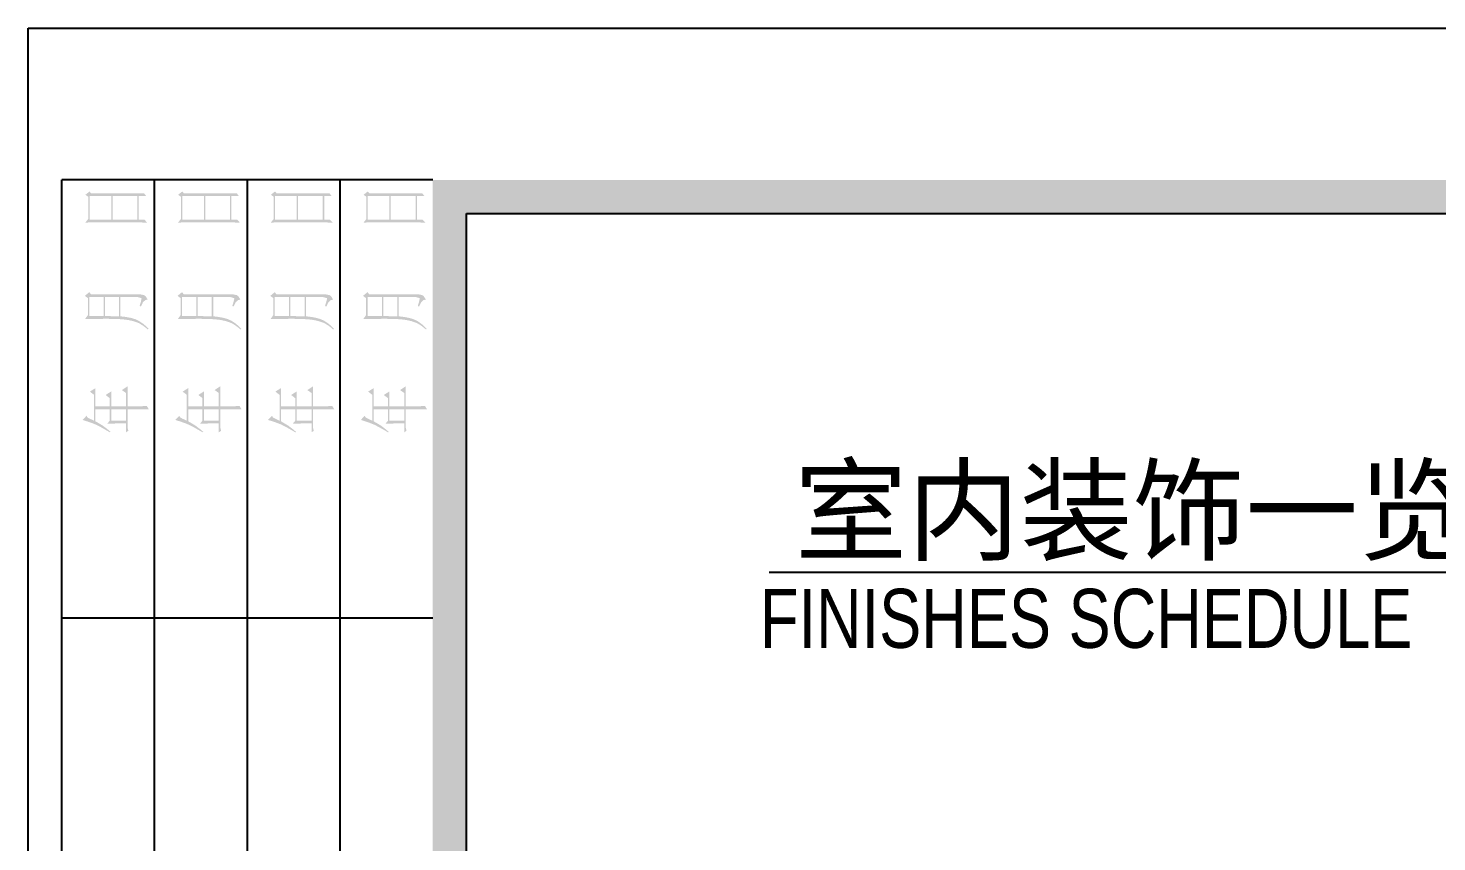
# Paper-space layout 'Layout1' of a CAD drawing. Header units: millimetres. Extents: x 0 to 841, y -74 to 594.
# Drawn here: x 0 to 83.5, y 545.7 to 594 of the extents above; entities that cross this region are included whole.
import ezdxf
from ezdxf.enums import TextEntityAlignment as Align

# ---------------------------------------------------------------- set-up
doc = ezdxf.new("R2010")
doc.units = ezdxf.units.MM
for name, color, linetype in [('G-Anno-Note', 7, 'Continuous'), ('G-ANNO-NOTE-CHIN', 7, 'Continuous'), ('TB_A1$0$上海中建-图名', 7, 'Continuous'), ('TB_A1$0$上海中建-图框', 24, 'Continuous'), ('TB_A1$0$上海中建-图框字体', 11, 'Continuous')]:
    doc.layers.add(name, color=color, linetype=linetype)
doc.styles.add('Aecom chinese title', font='simhei.ttf', dxfattribs={"width": 0.8})
doc.styles.add('ROMAND', font='GOTHIC.TTF', dxfattribs={"width": 0.8})

# ---------------------------------------------------------------- blocks, each defined once
blk = doc.blocks.new('TB_A1$0$上海中建A1图框F版')
at = {"layer": 'TB_A1$0$上海中建-图框字体'}
h = blk.add_hatch(color=256, dxfattribs=at)
h.paths.add_polyline_path([(688.9, 58264.4), (655.6, 58264.4), (655.6, 58403.4), (700.4, 58403.4), (687.3, 58420.5), (660.7, 58420), (632, 58419.5), (599.2, 58419.5), (374.2, 58419.5), (364.1, 58431.1), (339.4, 58411.5), (356, 58399.9), (356, 58268), (339.4, 58246.8), (370.6, 58247.3), (400.9, 58247.3), (430.1, 58247.8), (458.8, 58247.8), (485.9, 58247.8), (512.6, 58247.8), (522.2, 58247.8), (548.9, 58247.8), (576.1, 58247.8), (604.3, 58247.8), (633, 58247.8), (662.7, 58247.3), (693.4, 58246.8), (705.5, 58246.8)])
h.paths.add_polyline_path([(500.5, 58264.4), (500.5, 58403.4), (647.6, 58403.4), (647.6, 58264.4)], flags=16)
h.paths.add_polyline_path([(492.5, 58264.4), (364.1, 58264.4), (364.1, 58403.4), (492.5, 58403.4)], flags=16)
h = blk.add_hatch(color=256, dxfattribs=at)
h.paths.add_polyline_path([(1238.9, 58264.4), (1205.6, 58264.4), (1205.6, 58403.4), (1250.4, 58403.4), (1237.3, 58420.5), (1210.7, 58420), (1182, 58419.5), (1149.2, 58419.5), (924.2, 58419.5), (914.1, 58431.1), (889.4, 58411.5), (906, 58399.9), (906, 58268), (889.4, 58246.8), (920.6, 58247.3), (950.9, 58247.3), (980.1, 58247.8), (1008.8, 58247.8), (1035.9, 58247.8), (1062.6, 58247.8), (1072.2, 58247.8), (1098.9, 58247.8), (1126.1, 58247.8), (1154.3, 58247.8), (1183, 58247.8), (1212.7, 58247.3), (1243.4, 58246.8), (1255.5, 58246.8)])
h.paths.add_polyline_path([(914.1, 58264.4), (914.1, 58403.4), (1042.5, 58403.4), (1042.5, 58264.4)], flags=17)
h.paths.add_polyline_path([(1050.5, 58264.4), (1050.5, 58403.4), (1197.6, 58403.4), (1197.6, 58264.4)], flags=17)
h = blk.add_hatch(color=256, dxfattribs=at)
h.paths.add_polyline_path([(1788.9, 58264.4), (1755.6, 58264.4), (1755.6, 58403.4), (1800.4, 58403.4), (1787.3, 58420.5), (1760.7, 58420), (1732, 58419.5), (1699.2, 58419.5), (1474.2, 58419.5), (1464.1, 58431.1), (1439.4, 58411.5), (1456, 58399.9), (1456, 58268), (1439.4, 58246.8), (1470.6, 58247.3), (1500.9, 58247.3), (1530.1, 58247.8), (1558.8, 58247.8), (1585.9, 58247.8), (1612.6, 58247.8), (1622.2, 58247.8), (1648.9, 58247.8), (1676.1, 58247.8), (1704.3, 58247.8), (1733, 58247.8), (1762.7, 58247.3), (1793.4, 58246.8), (1805.5, 58246.8)])
h.paths.add_polyline_path([(1464.1, 58264.4), (1464.1, 58403.4), (1592.5, 58403.4), (1592.5, 58264.4)], flags=17)
h.paths.add_polyline_path([(1600.5, 58264.4), (1600.5, 58403.4), (1747.6, 58403.4), (1747.6, 58264.4)], flags=17)
h = blk.add_hatch(color=256, dxfattribs=at)
h.paths.add_polyline_path([(2338.9, 58264.4), (2305.6, 58264.4), (2305.6, 58403.4), (2350.4, 58403.4), (2337.3, 58420.5), (2310.7, 58420), (2282, 58419.5), (2249.2, 58419.5), (2024.2, 58419.5), (2014.1, 58431.1), (1989.4, 58411.5), (2006, 58399.9), (2006, 58268), (1989.4, 58246.8), (2020.6, 58247.3), (2050.9, 58247.3), (2080.1, 58247.8), (2108.8, 58247.8), (2135.9, 58247.8), (2162.6, 58247.8), (2172.2, 58247.8), (2198.9, 58247.8), (2226.1, 58247.8), (2254.3, 58247.8), (2283, 58247.8), (2312.7, 58247.3), (2343.4, 58246.8), (2355.5, 58246.8)])
h.paths.add_polyline_path([(2014.1, 58264.4), (2014.1, 58403.4), (2142.5, 58403.4), (2142.5, 58264.4)], flags=17)
h.paths.add_polyline_path([(2150.5, 58264.4), (2150.5, 58403.4), (2297.6, 58403.4), (2297.6, 58264.4)], flags=17)
h = blk.add_hatch(color=256, dxfattribs=at)
h.paths.add_polyline_path([(695.9, 57810.3), (687.3, 57816.3), (664.2, 57820.9), (372.7, 57820.9), (362.6, 57834), (335.9, 57811.8), (354, 57798.7), (354, 57697.5), (337.4, 57674.3), (373.7, 57674.9), (406.4, 57675.4), (436.1, 57675.4), (462.8, 57675.9), (486.4, 57675.4), (500.5, 57675.4), (534.3, 57674.3), (563, 57672.3), (587.7, 57669.3), (594.2, 57668.3), (621.9, 57662.3), (647.1, 57653.7), (659.1, 57648.7), (680.3, 57635.6), (699.4, 57621), (709, 57612.4), (714, 57615.9), (697.4, 57633.1), (679.3, 57648.2), (659.1, 57661.8), (654.1, 57664.8), (634.5, 57673.8), (610.3, 57680.9), (581.6, 57686.4), (547.4, 57690.6), (547.4, 57804.8), (649.1, 57804.8), (671.7, 57798.2), (672.2, 57794.2), (669.2, 57779.6), (662.2, 57756.4), (660.7, 57750.9), (669.2, 57749.9), (680.8, 57774), (695.4, 57787.1), (709, 57789.6)])
h.paths.add_polyline_path([(539.3, 57804.8), (539.3, 57690.5), (509.6, 57691), (480.9, 57691.5), (455.7, 57691.5), (455.7, 57804.8)], flags=16)
h.paths.add_polyline_path([(447.7, 57804.8), (447.7, 57691.5), (362.6, 57691.5), (362.6, 57804.8)], flags=16)
h = blk.add_hatch(color=256, dxfattribs=at)
h.paths.add_polyline_path([(1237.3, 57816.3), (1214.2, 57820.9), (922.7, 57820.9), (912.6, 57834), (885.9, 57811.8), (904, 57798.7), (904, 57697.5), (887.4, 57674.3), (923.7, 57674.9), (956.4, 57675.4), (986.1, 57675.4), (1012.8, 57675.9), (1036.4, 57675.4), (1050.5, 57675.4), (1084.3, 57674.3), (1113, 57672.3), (1137.7, 57669.3), (1144.2, 57668.3), (1171.9, 57662.3), (1197.1, 57653.7), (1209.1, 57648.7), (1230.3, 57635.6), (1249.4, 57621), (1259, 57612.4), (1264, 57615.9), (1247.4, 57633.1), (1229.3, 57648.2), (1209.1, 57661.8), (1204.1, 57664.8), (1184.5, 57673.8), (1160.3, 57680.9), (1131.6, 57686.4), (1097.4, 57690.6), (1097.4, 57804.8), (1199.1, 57804.8), (1221.7, 57798.2), (1222.2, 57794.2), (1219.2, 57779.6), (1212.2, 57756.4), (1210.7, 57750.9), (1219.2, 57749.9), (1230.8, 57774), (1245.4, 57787.1), (1259, 57789.6), (1245.9, 57810.3)])
h.paths.add_polyline_path([(912.6, 57804.8), (997.7, 57804.8), (997.7, 57691.5), (912.6, 57691.5)], flags=16)
h.paths.add_polyline_path([(1005.7, 57804.8), (1089.3, 57804.8), (1089.3, 57690.5), (1059.6, 57691), (1030.9, 57691.5), (1005.7, 57691.5)], flags=16)
h = blk.add_hatch(color=256, dxfattribs=at)
h.paths.add_polyline_path([(1787.3, 57816.3), (1764.2, 57820.9), (1472.7, 57820.9), (1462.6, 57834), (1435.9, 57811.8), (1454, 57798.7), (1454, 57697.5), (1437.4, 57674.3), (1473.7, 57674.9), (1506.4, 57675.4), (1536.1, 57675.4), (1562.8, 57675.9), (1586.4, 57675.4), (1600.5, 57675.4), (1634.3, 57674.3), (1663, 57672.3), (1687.7, 57669.3), (1694.2, 57668.3), (1721.9, 57662.3), (1747.1, 57653.7), (1759.1, 57648.7), (1780.3, 57635.6), (1799.4, 57621), (1809, 57612.4), (1814, 57615.9), (1797.4, 57633.1), (1779.3, 57648.2), (1759.1, 57661.8), (1754.1, 57664.8), (1734.5, 57673.8), (1710.3, 57680.9), (1681.6, 57686.4), (1647.4, 57690.6), (1647.4, 57804.8), (1749.1, 57804.8), (1771.7, 57798.2), (1772.2, 57794.2), (1769.2, 57779.6), (1762.2, 57756.4), (1760.7, 57750.9), (1769.2, 57749.9), (1780.8, 57774), (1795.4, 57787.1), (1809, 57789.6), (1795.9, 57810.3)])
h.paths.add_polyline_path([(1462.6, 57804.8), (1547.7, 57804.8), (1547.7, 57691.5), (1462.6, 57691.5)], flags=16)
h.paths.add_polyline_path([(1555.7, 57804.8), (1639.3, 57804.8), (1639.3, 57690.5), (1609.6, 57691), (1580.9, 57691.5), (1555.7, 57691.5)], flags=16)
h = blk.add_hatch(color=256, dxfattribs=at)
h.paths.add_polyline_path([(2337.3, 57816.3), (2314.2, 57820.9), (2022.7, 57820.9), (2012.6, 57834), (1985.9, 57811.8), (2004, 57798.7), (2004, 57697.5), (1987.4, 57674.3), (2023.7, 57674.9), (2056.4, 57675.4), (2086.1, 57675.4), (2112.8, 57675.9), (2136.4, 57675.4), (2150.5, 57675.4), (2184.3, 57674.3), (2213, 57672.3), (2237.7, 57669.3), (2244.2, 57668.3), (2271.9, 57662.3), (2297.1, 57653.7), (2309.1, 57648.7), (2330.3, 57635.6), (2349.4, 57621), (2359, 57612.4), (2364, 57615.9), (2347.4, 57633.1), (2329.3, 57648.2), (2309.1, 57661.8), (2304.1, 57664.8), (2284.5, 57673.8), (2260.3, 57680.9), (2231.6, 57686.4), (2197.4, 57690.6), (2197.4, 57804.8), (2299.1, 57804.8), (2321.7, 57798.2), (2322.2, 57794.2), (2319.2, 57779.6), (2312.2, 57756.4), (2310.7, 57750.9), (2319.2, 57749.9), (2330.8, 57774), (2345.4, 57787.1), (2359, 57789.6), (2345.9, 57810.3)])
h.paths.add_polyline_path([(2012.6, 57804.8), (2097.7, 57804.8), (2097.7, 57691.5), (2012.6, 57691.5)], flags=16)
h.paths.add_polyline_path([(2105.7, 57804.8), (2189.3, 57804.8), (2189.3, 57690.5), (2159.6, 57691), (2130.9, 57691.5), (2105.7, 57691.5)], flags=16)
h = blk.add_hatch(color=256, dxfattribs=at)
h.paths.add_polyline_path([(704, 57158.3), (676.8, 57157.3), (654.1, 57157.3), (589.2, 57157.3), (589.2, 57275.1), (555.9, 57252.9), (580.6, 57235.3), (580.6, 57157.3), (492.5, 57157.3), (492.5, 57244.9), (459.3, 57223.7), (483.9, 57205.1), (483.9, 57157.3), (399.3, 57157.3), (399.3, 57264.5), (366.1, 57243.9), (390.8, 57224.7), (390.8, 57071.2), (367.1, 57082.3), (352.5, 57089.8), (346, 57100.4), (322.8, 57075.7), (353, 57066.1), (380.2, 57056.6), (403.9, 57047), (423.5, 57036.9), (427.5, 57034.9), (454.2, 57019.8), (475.4, 57007.7), (483.9, 57002.2), (489, 57004.7), (468.8, 57021.8), (450.2, 57035.9), (442.6, 57042), (421.5, 57054.6), (399.3, 57067.6), (399.3, 57139.6), (483.9, 57139.6), (483.9, 57071.2), (469.3, 57053.6), (490, 57054.1), (516.2, 57054.6), (547.9, 57054.6), (580.6, 57054.6), (580.6, 57002.2), (594.2, 57011.3), (589.2, 57030.9), (589.2, 57034.9), (589.2, 57139.6), (640.5, 57139.6), (662.7, 57139.6), (692.9, 57139.1), (715.5, 57138.6)])
h.paths.add_polyline_path([(580.6, 57139.6), (580.6, 57071.2), (492.5, 57071.2), (492.5, 57139.6)], flags=16)
h = blk.add_hatch(color=256, dxfattribs=at)
h.paths.add_polyline_path([(1254, 57158.3), (1226.8, 57157.3), (1204.1, 57157.3), (1139.2, 57157.3), (1139.2, 57275.1), (1105.9, 57252.9), (1130.6, 57235.3), (1130.6, 57157.3), (1042.5, 57157.3), (1042.5, 57244.9), (1009.3, 57223.7), (1033.9, 57205.1), (1033.9, 57157.3), (949.3, 57157.3), (949.3, 57264.5), (916.1, 57243.9), (940.8, 57224.7), (940.8, 57071.2), (917.1, 57082.3), (902.5, 57089.8), (896, 57100.4), (872.8, 57075.7), (903, 57066.1), (930.2, 57056.6), (953.9, 57047), (973.5, 57036.9), (977.5, 57034.9), (1004.2, 57019.8), (1025.4, 57007.7), (1033.9, 57002.2), (1039, 57004.7), (1018.8, 57021.8), (1000.2, 57035.9), (992.6, 57042), (971.5, 57054.6), (949.3, 57067.6), (949.3, 57139.6), (1033.9, 57139.6), (1033.9, 57071.2), (1019.3, 57053.6), (1040, 57054.1), (1066.2, 57054.6), (1097.9, 57054.6), (1130.6, 57054.6), (1130.6, 57002.2), (1144.2, 57011.3), (1139.2, 57030.9), (1139.2, 57034.9), (1139.2, 57139.6), (1190.5, 57139.6), (1212.7, 57139.6), (1242.9, 57139.1), (1265.5, 57138.6)])
h.paths.add_polyline_path([(1042.5, 57139.6), (1130.6, 57139.6), (1130.6, 57071.2), (1042.5, 57071.2)], flags=16)
h = blk.add_hatch(color=256, dxfattribs=at)
h.paths.add_polyline_path([(1804, 57158.3), (1776.8, 57157.3), (1754.1, 57157.3), (1689.2, 57157.3), (1689.2, 57275.1), (1655.9, 57252.9), (1680.6, 57235.3), (1680.6, 57157.3), (1592.5, 57157.3), (1592.5, 57244.9), (1559.3, 57223.7), (1583.9, 57205.1), (1583.9, 57157.3), (1499.3, 57157.3), (1499.3, 57264.5), (1466.1, 57243.9), (1490.8, 57224.7), (1490.8, 57071.2), (1467.1, 57082.3), (1452.5, 57089.8), (1446, 57100.4), (1422.8, 57075.7), (1453, 57066.1), (1480.2, 57056.6), (1503.9, 57047), (1523.5, 57036.9), (1527.5, 57034.9), (1554.2, 57019.8), (1575.4, 57007.7), (1583.9, 57002.2), (1589, 57004.7), (1568.8, 57021.8), (1550.2, 57035.9), (1542.6, 57042), (1521.5, 57054.6), (1499.3, 57067.6), (1499.3, 57139.6), (1583.9, 57139.6), (1583.9, 57071.2), (1569.3, 57053.6), (1590, 57054.1), (1616.2, 57054.6), (1647.9, 57054.6), (1680.6, 57054.6), (1680.6, 57002.2), (1694.2, 57011.3), (1689.2, 57030.9), (1689.2, 57034.9), (1689.2, 57139.6), (1740.5, 57139.6), (1762.7, 57139.6), (1792.9, 57139.1), (1815.5, 57138.6)])
h.paths.add_polyline_path([(1592.5, 57139.6), (1680.6, 57139.6), (1680.6, 57071.2), (1592.5, 57071.2)], flags=16)
h = blk.add_hatch(color=256, dxfattribs=at)
h.paths.add_polyline_path([(2354, 57158.3), (2326.8, 57157.3), (2304.1, 57157.3), (2239.2, 57157.3), (2239.2, 57275.1), (2205.9, 57252.9), (2230.6, 57235.3), (2230.6, 57157.3), (2142.5, 57157.3), (2142.5, 57244.9), (2109.3, 57223.7), (2133.9, 57205.1), (2133.9, 57157.3), (2049.3, 57157.3), (2049.3, 57264.5), (2016.1, 57243.9), (2040.8, 57224.7), (2040.8, 57071.2), (2017.1, 57082.3), (2002.5, 57089.8), (1996, 57100.4), (1972.8, 57075.7), (2003, 57066.1), (2030.2, 57056.6), (2053.9, 57047), (2073.5, 57036.9), (2077.5, 57034.9), (2104.2, 57019.8), (2125.4, 57007.7), (2133.9, 57002.2), (2139, 57004.7), (2118.8, 57021.8), (2100.2, 57035.9), (2092.6, 57042), (2071.5, 57054.6), (2049.3, 57067.6), (2049.3, 57139.6), (2133.9, 57139.6), (2133.9, 57071.2), (2119.3, 57053.6), (2140, 57054.1), (2166.2, 57054.6), (2197.9, 57054.6), (2230.6, 57054.6), (2230.6, 57002.2), (2244.2, 57011.3), (2239.2, 57030.9), (2239.2, 57034.9), (2239.2, 57139.6), (2290.5, 57139.6), (2312.7, 57139.6), (2342.9, 57139.1), (2365.5, 57138.6)])
h.paths.add_polyline_path([(2142.5, 57139.6), (2230.6, 57139.6), (2230.6, 57071.2), (2142.5, 57071.2)], flags=16)
at = {"layer": 'TB_A1$0$上海中建-图框'}
for p, q in [((0, 59400), (84100, 59400)), ((0, 0), (0, 59400)), ((2400, 58500), (200, 58500)), ((200, 45700), (200, 58500)), ((750, 46500), (750, 58500)), ((1300, 46500), (1300, 58500)), ((1850, 46500), (1850, 58500)), ((2400, 55900), (200, 55900))]:
    blk.add_line(p, q, dxfattribs=at)
blk.add_lwpolyline([(2600, 58300), (76000, 58300), (76000, 1100), (2600, 1100)], close=True, dxfattribs=at)
for points in [[(83000, 58300), (83200, 58500), (2600, 58300), (2400, 58500)], [(2600, 58300), (2400, 58500), (2600, 1100), (2400, 900)]]:
    blk.add_trace(points, dxfattribs=at)
blk = doc.blocks.new('TB_A1', base_point=(71770.76, 112758.286))
at = {"layer": 'TB_A1$0$上海中建-图名', "xscale": 0.01, "yscale": 0.01, "zscale": 0.01}
blk.add_blockref('TB_A1$0$上海中建A1图框F版', (0, 0), dxfattribs=at)

psp = doc.layouts.get("Layout1")

# ---------------------------------------------------------------- linework, layer by layer
at = {"layer": 'G-Anno-Note'}
psp.add_line((43.949, 561.72), (112.814, 561.72), dxfattribs=at)

# ---------------------------------------------------------------- block references
psp.add_blockref('TB_A1', (71770.76, 112758.286))

# ---------------------------------------------------------------- texts
at = {"layer": 'G-Anno-Note', "style": 'ROMAND', "width": 0.8}
psp.add_text('FINISHES SCHEDULE', height=3.5, dxfattribs=at).set_placement((62.749, 557.236), align=Align.CENTER)
at = {"layer": 'G-ANNO-NOTE-CHIN', "style": 'Aecom chinese title'}
psp.add_text('室内装饰一览表', height=4.9, dxfattribs=at).set_placement((68.849, 562.942), align=Align.CENTER)

doc.saveas('drawing.dxf')
